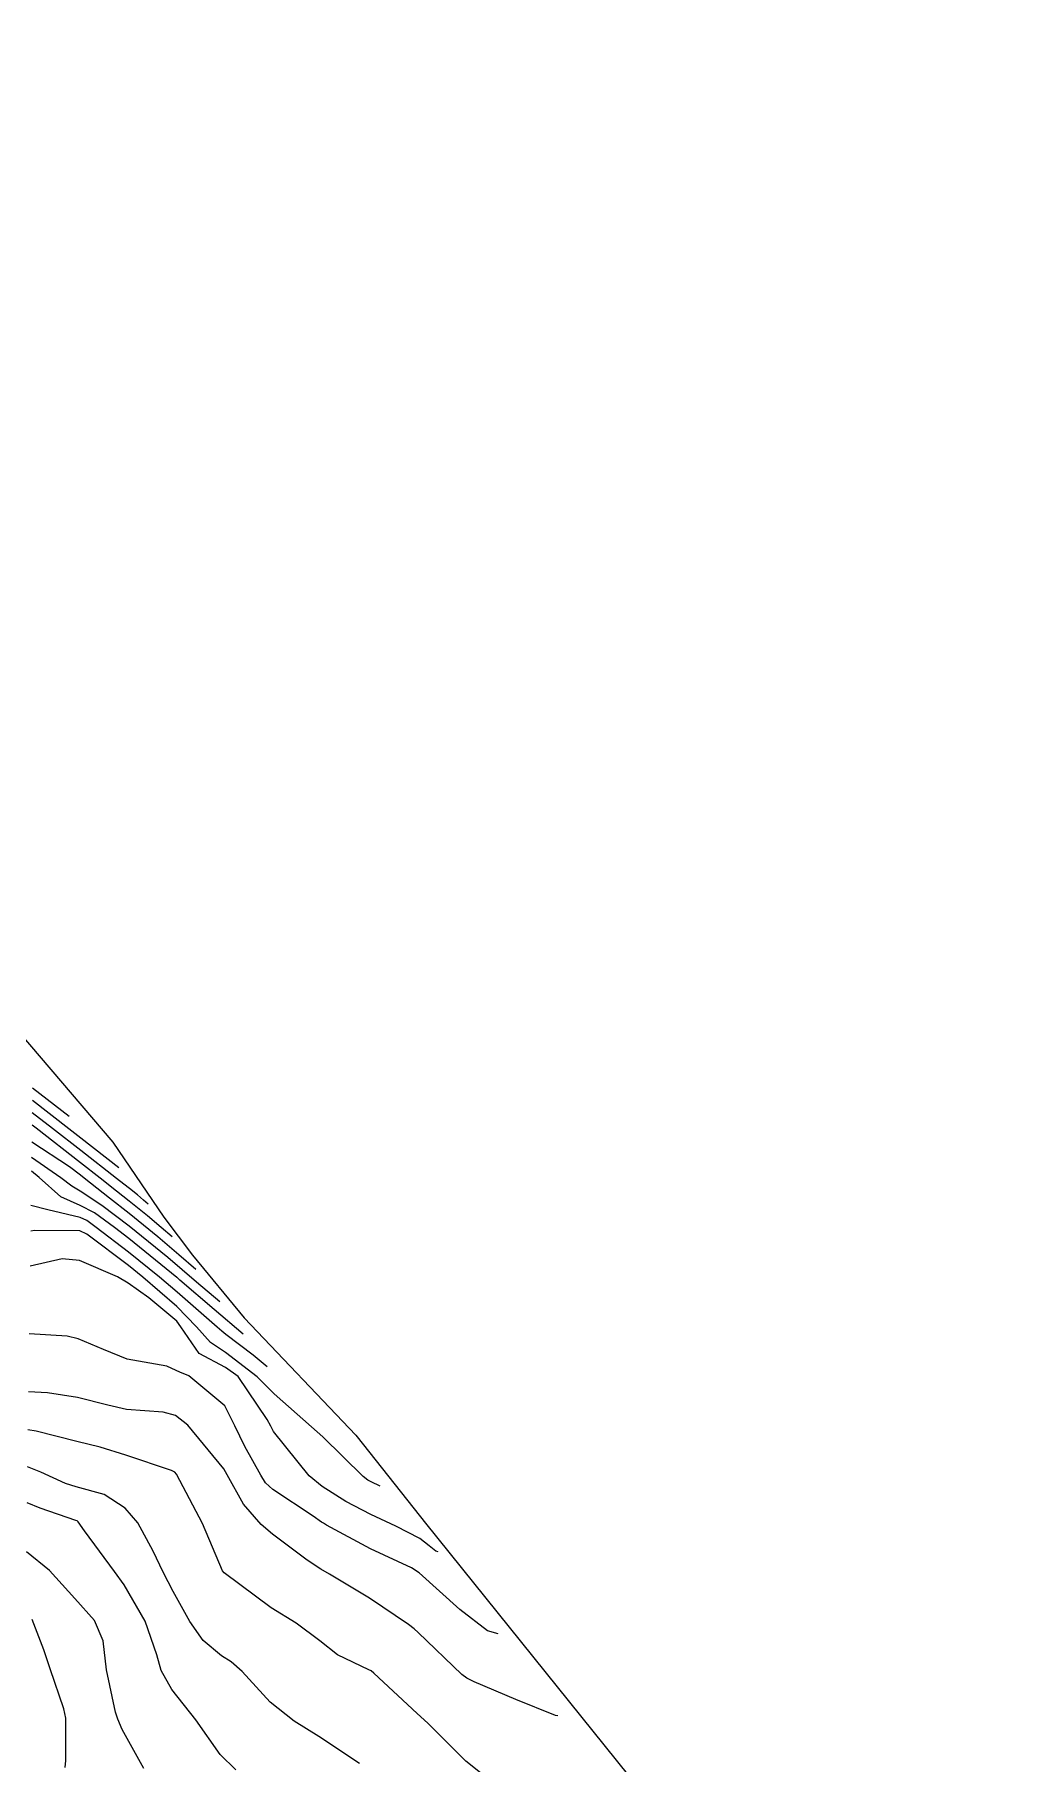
# Model space of a CAD drawing. Header units: metres. Extents: x 318500 to 325275, y 7408834 to 7428799.
# Drawn here: x 322762.6 to 322802.7, y 7422052.5 to 7422122.9 of the extents above; entities that cross this region are included whole.
import ezdxf

# ---------------------------------------------------------------- set-up
doc = ezdxf.new("R2010")
doc.units = ezdxf.units.M
doc.header["$MEASUREMENT"] = 0
for name, color, linetype in [('Area', 45, 'Continuous'), ('Curvas de Nivel 1m', 11, 'Continuous'), ('Curvas de Nivel 5m', 15, 'Continuous'), ('Vias Primárias', 230, 'Continuous')]:
    doc.layers.add(name, color=color, linetype=linetype)

msp = doc.modelspace()

# ---------------------------------------------------------------- linework, layer by layer
at = {"layer": 'Area'}
msp.add_lwpolyline([(322721.476, 7422130.37), (322729.976, 7422122.137), (322734.245, 7422116.401), (322734.791, 7422115.795), (322735.368, 7422115.023), (322737.966, 7422112.344), (322739.23, 7422110.633), (322741.003, 7422108.089), (322741.387, 7422107.258), (322747.13, 7422099.898), (322752.162, 7422094.281), (322754.788, 7422090.695), (322765.768, 7422077.835), (322767.853, 7422074.792), (322769.015, 7422073.234), (322771.123, 7422070.687), (322775.658, 7422065.912), (322777.774, 7422063.233), (322778.502, 7422062.334), (322787.271, 7422051.427)], dxfattribs=at)
at = {"layer": 'Curvas de Nivel 1m', "flags": 128}
for points, elevation in [([(322766.02, 7422076.8), (322764.474, 7422078.002), (322763.975, 7422078.388), (322762.497, 7422079.54)], 782), ([(322763.99, 7422078.88), (322762.504, 7422080.038)], 783), ([(322767.21, 7422075.31), (322767.024, 7422075.473), (322766.773, 7422075.692), (322766.446, 7422075.955), (322766.219, 7422076.134), (322765.92, 7422076.365), (322764.467, 7422077.502), (322763.313, 7422078.397), (322762.489, 7422079.037)], 781), ([(322769.15, 7422072.66), (322768.462, 7422073.249), (322767.597, 7422073.99), (322766.436, 7422074.929), (322765.63, 7422075.556), (322764.602, 7422076.378), (322764.452, 7422076.501), (322764.013, 7422076.83), (322762.471, 7422077.834)], 779), ([(322771.08, 7422070.02), (322769.9, 7422071.026), (322768.503, 7422072.224), (322768.4, 7422072.313), (322768.377, 7422072.33), (322766.423, 7422073.915), (322765.835, 7422074.359), (322765.019, 7422074.958), (322764.439, 7422075.267), (322763.658, 7422075.607), (322762.774, 7422076.405), (322762.454, 7422076.661)], 777), ([(322770.12, 7422071.34), (322769.181, 7422072.138), (322768.009, 7422073.139), (322766.431, 7422074.417), (322765.328, 7422075.26), (322764.445, 7422075.849), (322764.108, 7422076.046), (322763.651, 7422076.392), (322762.462, 7422077.209)], 778), ([(322772.05, 7422068.69), (322771.48, 7422069.167), (322770.367, 7422070.014), (322770.204, 7422070.138), (322770.02, 7422070.305), (322768.391, 7422071.736), (322767.676, 7422072.337), (322766.415, 7422073.361), (322765.092, 7422074.37), (322764.708, 7422074.652), (322764.434, 7422074.778), (322763.125, 7422075.088), (322762.439, 7422075.262)], 776), ([(322779.02, 7422061.16), (322778.923, 7422061.19), (322778.654, 7422061.402), (322778.262, 7422061.697), (322777.289, 7422062.21), (322776.275, 7422062.683), (322775.26, 7422063.216), (322774.286, 7422063.818), (322773.767, 7422064.255), (322772.317, 7422066.054), (322772.2, 7422066.272), (322772.047, 7422066.552), (322770.879, 7422068.295), (322770.354, 7422068.661), (322769.282, 7422069.239), (322768.544, 7422070.327), (322768.373, 7422070.549), (322767.232, 7422071.496), (322766.396, 7422072.097), (322765.964, 7422072.357), (322764.41, 7422073.028), (322763.705, 7422073.096), (322762.406, 7422072.796)], 774), ([(322781.46, 7422057.82), (322781.025, 7422057.942), (322779.9, 7422058.814), (322778.242, 7422060.304), (322777.93, 7422060.509), (322776.256, 7422061.288), (322774.475, 7422062.247), (322774.345, 7422062.323), (322774.271, 7422062.367), (322773.92, 7422062.607), (322772.284, 7422063.696), (322771.985, 7422063.972), (322771.79, 7422064.277), (322771.142, 7422065.453), (322770.738, 7422066.294), (322770.332, 7422067.101), (322768.858, 7422068.322), (322768.5, 7422068.476), (322768.352, 7422068.548), (322767.968, 7422068.72), (322766.357, 7422069.011), (322765.391, 7422069.395), (322764.365, 7422069.839), (322763.914, 7422069.935), (322762.366, 7422070.039)], 773), ([(322783.89, 7422054.48), (322783.788, 7422054.493), (322782.175, 7422055.145), (322780.477, 7422055.874), (322780.188, 7422056.012), (322779.976, 7422056.172), (322778.207, 7422057.88), (322778.041, 7422058.025), (322777.803, 7422058.196), (322776.226, 7422059.274), (322774.587, 7422060.245), (322774.243, 7422060.45), (322773.685, 7422060.819), (322772.264, 7422061.878), (322771.804, 7422062.277), (322771.09, 7422063.1), (322770.43, 7422064.298), (322770.294, 7422064.537), (322768.821, 7422066.322), (322768.326, 7422066.708), (322767.819, 7422066.843), (322766.329, 7422066.958), (322765.564, 7422067.129), (322764.336, 7422067.45), (322763.108, 7422067.629), (322762.339, 7422067.678)], 772), ([(322780.734, 7422052.161), (322780.137, 7422052.637), (322778.588, 7422054.186), (322778.166, 7422054.584), (322776.398, 7422056.217), (322776.282, 7422056.31), (322776.191, 7422056.358), (322774.92, 7422056.962), (322774.203, 7422057.535), (322773.232, 7422058.26), (322772.219, 7422058.876), (322770.304, 7422060.299), (322770.241, 7422060.384), (322769.418, 7422062.313), (322769.026, 7422063.067), (322768.361, 7422064.329), (322768.291, 7422064.408), (322768.158, 7422064.465), (322766.301, 7422065.09), (322765.254, 7422065.418), (322764.309, 7422065.658), (322762.643, 7422066.077), (322762.316, 7422066.122)], 771), ([(322770.776, 7422052.29), (322770.139, 7422052.91), (322769.148, 7422054.315), (322768.178, 7422055.554), (322767.733, 7422056.335), (322767.562, 7422056.97), (322767.093, 7422058.341), (322766.232, 7422059.823), (322765.835, 7422060.356), (322764.621, 7422062.018), (322764.365, 7422062.379), (322764.312, 7422062.421), (322764.271, 7422062.44), (322762.816, 7422062.943), (322762.277, 7422063.149)], 769), ([(322767.033, 7422052.341), (322766.154, 7422053.928), (322765.978, 7422054.353), (322765.885, 7422054.633), (322765.515, 7422056.36), (322765.38, 7422057.541), (322765.026, 7422058.368), (322764.223, 7422059.258), (322763.188, 7422060.396), (322762.251, 7422061.161)], 768), ([(322763.832, 7422052.384), (322763.854, 7422052.664), (322763.86, 7422054.384), (322763.78, 7422054.771), (322763.219, 7422056.395), (322762.964, 7422057.165), (322762.483, 7422058.406)], 767)]:
    msp.add_lwpolyline(points, dxfattribs=dict(at, elevation=elevation))
at = {"layer": 'Curvas de Nivel 5m', "flags": 128}
for points, elevation in [([(322768.18, 7422073.99), (322767.742, 7422074.362), (322767.187, 7422074.837), (322766.441, 7422075.441), (322765.923, 7422075.844), (322765.253, 7422076.372), (322764.459, 7422077.001), (322762.648, 7422078.407), (322762.482, 7422078.538)], 780), ([(322776.66, 7422063.84), (322776.288, 7422064.01), (322776.15, 7422064.084), (322775.955, 7422064.225), (322774.314, 7422065.842), (322773.856, 7422066.255), (322772.34, 7422067.595), (322771.642, 7422068.287), (322770.36, 7422069.27), (322769.742, 7422069.688), (322769.178, 7422070.318), (322768.382, 7422071.149), (322766.995, 7422072.344), (322766.407, 7422072.82), (322764.708, 7422074.094), (322764.428, 7422074.224), (322762.586, 7422074.249), (322762.427, 7422074.215)], 775), ([(322775.817, 7422052.542), (322774.151, 7422053.643), (322773.157, 7422054.26), (322772.172, 7422055.043), (322771.033, 7422056.287), (322770.582, 7422056.683), (322770.196, 7422056.931), (322769.443, 7422057.552), (322768.903, 7422058.32), (322768.228, 7422059.55), (322767.82, 7422060.334), (322767.408, 7422061.183), (322766.786, 7422062.345), (322766.276, 7422062.942), (322765.414, 7422063.495), (322764.284, 7422063.813), (322763.843, 7422063.944), (322762.843, 7422064.402), (322762.293, 7422064.626)], 770)]:
    msp.add_lwpolyline(points, dxfattribs=dict(at, elevation=elevation))
at = {"layer": 'Vias Primárias'}
for points in [[(323715.644, 7420145.548, 0), (323709.04, 7420132.939)], [(323831.088, 7420001.787, 0), (323833.844, 7420008.443, 0.220888)]]:
    msp.add_lwpolyline(points, format="xyb", dxfattribs=at)

doc.saveas('drawing.dxf')
